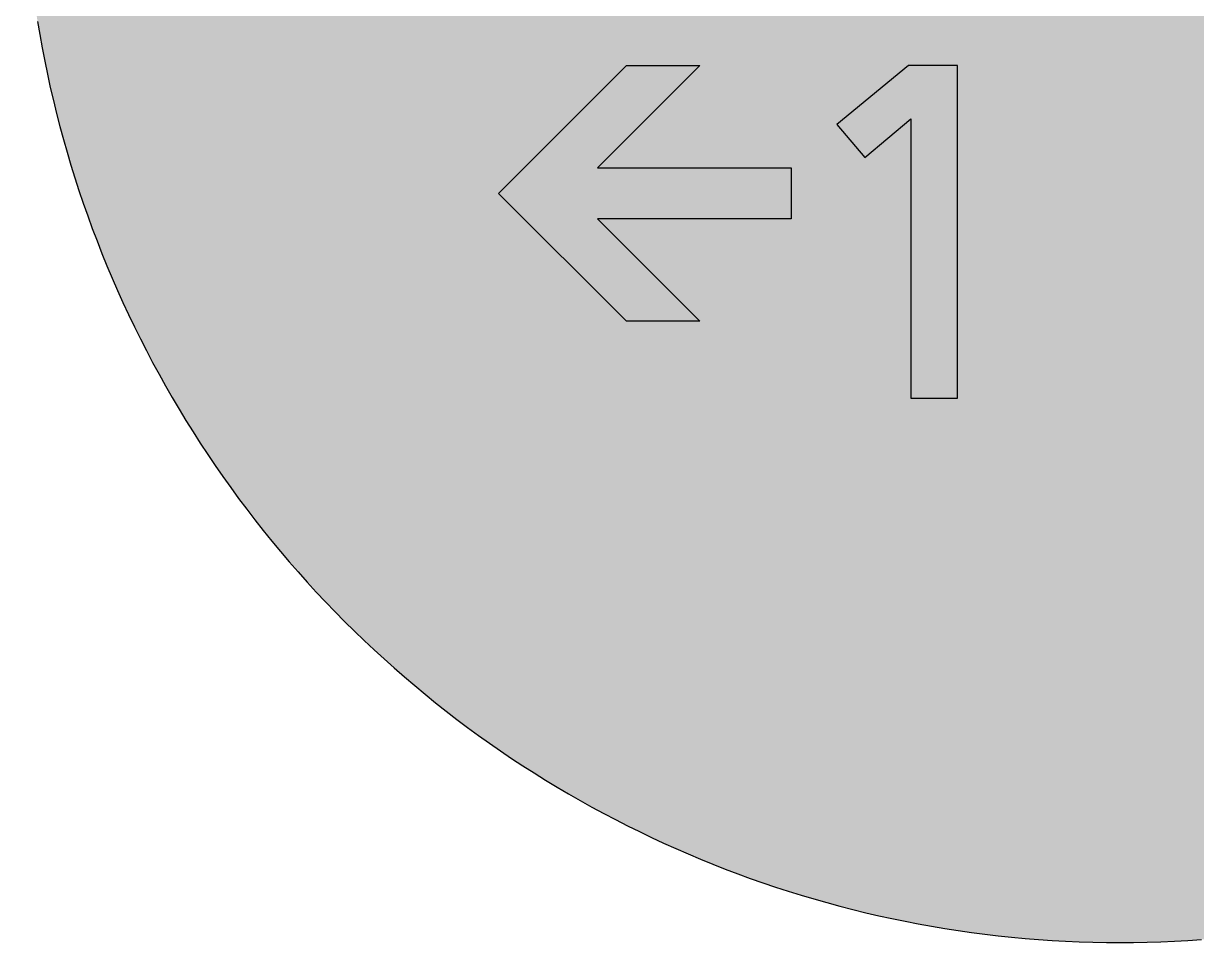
# Model space of a CAD drawing. Header units: millimetres. Extents: x 0 to 212, y 0 to 212.
# Drawn here: x 0.1 to 113.3, y 0.1 to 88.8 of the extents above; entities that cross this region are included whole.
import ezdxf

# ---------------------------------------------------------------- set-up
doc = ezdxf.new("R2010")
doc.units = ezdxf.units.MM

msp = doc.modelspace()

# ---------------------------------------------------------------- hatches: boundary and pattern name
for color, points in [(254, [(211.7189, 105.8869), (211.709, 107.2007), (211.6861, 108.5139), (211.6455, 109.8245), (211.5871, 111.1326), (211.5134, 112.4407), (211.4245, 113.7437), (211.3204, 115.0468), (211.201, 116.3447), (211.0638, 117.6426), (210.9114, 118.9355), (210.7413, 120.2258), (210.5584, 121.5136), (210.3577, 122.7988), (210.1418, 124.079), (209.9107, 125.3566), (209.6643, 126.6292), (209.4027, 127.8992), (209.1258, 129.1641), (208.8337, 130.4239), (208.5264, 131.6812), (208.2038, 132.936), (207.866, 134.1831), (207.5104, 135.4277), (207.1421, 136.6647), (206.7611, 137.8991), (206.3623, 139.1285), (205.9483, 140.3502), (205.5216, 141.5694), (205.0771, 142.781), (204.6199, 143.9901), (204.1474, 145.1915), (203.6623, 146.3853), (203.1619, 147.574), (202.6463, 148.7576), (202.1154, 149.9362), (201.5693, 151.1046), (201.0105, 152.2705), (200.439, 153.4262), (199.8523, 154.5768), (199.2503, 155.7198), (198.6356, 156.8577), (198.0057, 157.9855), (197.3605, 159.1081), (196.7052, 160.2232), (196.0321, 161.3281), (195.3489, 162.4279), (194.6504, 163.5176), (193.9366, 164.6022), (193.2102, 165.6766), (192.471, 166.7434), (191.7167, 167.8), (190.9521, 168.849), (190.1698, 169.8904), (189.3773, 170.9217), (188.5696, 171.9428), (187.7517, 172.9562), (186.9161, 173.9621), (186.0702, 174.9552), (185.2117, 175.9407), (184.338, 176.9161), (183.454, 177.8838), (182.5549, 178.8389), (181.643, 179.7837), (180.721, 180.7185), (179.7837, 181.643), (178.8389, 182.5549), (177.8838, 183.454), (176.9161, 184.338), (175.9407, 185.2117), (174.9552, 186.0702), (173.9621, 186.9161), (172.9562, 187.7492), (171.9428, 188.5696), (170.9217, 189.3773), (169.8904, 190.1698), (168.849, 190.9496), (167.8, 191.7167), (166.7408, 192.471), (165.6766, 193.2102), (164.6022, 193.9366), (163.5176, 194.6504), (162.4279, 195.3489), (161.3281, 196.0321), (160.2232, 196.7052), (159.1081, 197.3631), (157.9855, 198.0057), (156.8577, 198.6356), (155.7198, 199.2503), (154.5768, 199.8523), (153.4262, 200.439), (152.2705, 201.0131), (151.1046, 201.5719), (149.9362, 202.1154), (148.7576, 202.6463), (147.574, 203.1619), (146.3853, 203.6623), (145.1889, 204.15), (143.9875, 204.6199), (142.781, 205.0796), (141.5694, 205.5216), (140.3502, 205.9483), (139.1285, 206.3623), (137.8991, 206.7611), (136.6647, 207.1446), (135.4252, 207.5129), (134.1831, 207.866), (132.9334, 208.2038), (131.6812, 208.5264), (130.4239, 208.8337), (129.1641, 209.1284), (127.8966, 209.4052), (126.6292, 209.6668), (125.3541, 209.9132), (124.0765, 210.1444), (122.7963, 210.3603), (121.5136, 210.5584), (120.2258, 210.7438), (118.9355, 210.9114), (117.6401, 211.0638), (116.3447, 211.201), (115.0468, 211.3229), (113.7437, 211.4271), (112.4382, 211.516), (111.1326, 211.5896), (109.8245, 211.6455), (108.5113, 211.6861), (107.1982, 211.7115), (105.885, 211.7192), (104.5693, 211.7115), (103.2561, 211.6861), (101.9454, 211.6455), (100.6373, 211.5896), (99.3292, 211.516), (98.0262, 211.4271), (96.7232, 211.3229), (95.4253, 211.201), (94.1273, 211.0638), (92.8345, 210.9114), (91.5441, 210.7438), (90.2564, 210.5584), (88.9711, 210.3603), (87.691, 210.1444), (86.4133, 209.9132), (85.1408, 209.6668), (83.8708, 209.4052), (82.6059, 209.1284), (81.346, 208.8337), (80.0887, 208.5264), (78.834, 208.2038), (77.5868, 207.866), (76.3422, 207.5129), (75.1053, 207.1446), (73.8708, 206.7611), (72.6415, 206.3623), (71.4197, 205.9483), (70.2005, 205.5216), (68.9889, 205.0796), (67.7799, 204.6199), (66.5785, 204.15), (65.3847, 203.6623), (64.196, 203.1619), (63.0123, 202.6463), (61.8338, 202.1154), (60.6628, 201.5719), (59.4995, 201.0131), (58.3438, 200.439), (57.1932, 199.8523), (56.0502, 199.2503), (54.9123, 198.6356), (53.7845, 198.0057), (52.6618, 197.3631), (51.5468, 196.7052), (50.4419, 196.0321), (49.342, 195.3489), (48.2524, 194.6504), (47.1678, 193.9366), (46.0934, 193.2102), (45.0266, 192.471), (43.9699, 191.7167), (42.9209, 190.9496), (41.8795, 190.1698), (40.8483, 189.3773), (39.8272, 188.5696), (38.8137, 187.7492), (37.8079, 186.9161), (36.8148, 186.0702), (35.8292, 185.2117), (34.8539, 184.338), (33.8861, 183.454), (32.9311, 182.5549), (31.9862, 181.643), (31.049, 180.7185), (30.1269, 179.7837), (29.2151, 178.8389), (28.3159, 177.8838), (27.432, 176.9161), (26.5582, 175.9407), (25.6997, 174.9552), (24.8539, 173.9621), (24.0208, 172.9562), (23.2004, 171.9428), (22.3926, 170.9217), (21.6002, 169.8904), (20.8204, 168.849), (20.0533, 167.8), (19.2989, 166.7434), (18.5598, 165.6766), (17.8333, 164.6022), (17.1196, 163.5176), (16.4211, 162.4279), (15.7378, 161.3281), (15.0647, 160.2232), (14.4069, 159.1081), (13.7643, 157.9855), (13.1343, 156.8577), (12.5197, 155.7198), (11.9177, 154.5768), (11.3309, 153.4262), (10.7569, 152.2705), (10.1981, 151.1046), (9.6545, 149.9362), (9.1237, 148.7576), (8.6081, 147.574), (8.1077, 146.3853), (7.62, 145.1915), (7.1501, 143.9901), (6.6904, 142.781), (6.2484, 141.5694), (5.8217, 140.3502), (5.4077, 139.1285), (5.0089, 137.8991), (4.6253, 136.6647), (4.257, 135.4277), (3.904, 134.1831), (3.5662, 132.936), (3.2436, 131.6812), (2.9362, 130.4239), (2.6416, 129.1641), (2.3647, 127.8992), (2.1031, 126.6292), (1.8567, 125.3566), (1.6256, 124.079), (1.4097, 122.7988), (1.2116, 121.5136), (1.0262, 120.2258), (0.8585, 118.9355), (0.7061, 117.6426), (0.569, 116.3447), (0.447, 115.0468), (0.3429, 113.7437), (0.254, 112.4407), (0.1803, 111.1326), (0.1245, 109.8245), (0.0838, 108.5139), (0.0584, 107.2007), (0.0508, 105.885), (0.0584, 104.5718), (0.0838, 103.2586), (0.1245, 101.9454), (0.1803, 100.6373), (0.254, 99.3318), (0.3429, 98.0262), (0.447, 96.7232), (0.569, 95.4253), (0.7061, 94.1299), (0.8585, 92.8345), (1.0262, 91.5441), (1.2116, 90.2564), (1.4097, 88.9737), (1.6256, 87.6935), (1.8567, 86.4159), (2.1031, 85.1408), (2.3647, 83.8733), (2.6416, 82.6059), (2.9362, 81.346), (3.2436, 80.0887), (3.5662, 78.8365), (3.904, 77.5868), (4.257, 76.3448), (4.6253, 75.1053), (5.0089, 73.8708), (5.4077, 72.6415), (5.8217, 71.4197), (6.2484, 70.2005), (6.6904, 68.9889), (7.1501, 67.7824), (7.62, 66.581), (8.1077, 65.3847), (8.6081, 64.196), (9.1237, 63.0123), (9.6545, 61.8338), (10.1981, 60.6654), (10.7569, 59.4995), (11.3309, 58.3438), (11.9177, 57.1932), (12.5197, 56.0502), (13.1343, 54.9123), (13.7643, 53.7845), (14.4069, 52.6618), (15.0647, 51.5468), (15.7378, 50.4419), (16.4211, 49.342), (17.1196, 48.2524), (17.8333, 47.1678), (18.5598, 46.0934), (19.2989, 45.0291), (20.0533, 43.9699), (20.8204, 42.9209), (21.6002, 41.8795), (22.3926, 40.8483), (23.2004, 39.8272), (24.0208, 38.8137), (24.8539, 37.8079), (25.6997, 36.8148), (26.5582, 35.8292), (27.432, 34.8539), (28.3159, 33.8861), (29.2151, 32.9311), (30.1269, 31.9862), (31.049, 31.049), (31.9862, 30.1269), (32.9311, 29.2151), (33.8861, 28.3159), (34.8539, 27.432), (35.8292, 26.5582), (36.8148, 25.6997), (37.8079, 24.8539), (38.8137, 24.0182), (39.8272, 23.2004), (40.8483, 22.3926), (41.8795, 21.6002), (42.9209, 20.8178), (43.9699, 20.0533), (45.0266, 19.2989), (46.0934, 18.5598), (47.1678, 17.8333), (48.2524, 17.1196), (49.342, 16.4211), (50.4419, 15.7378), (51.5468, 15.0647), (52.6618, 14.4094), (53.7845, 13.7643), (54.9123, 13.1343), (56.0502, 12.5197), (57.1932, 11.9177), (58.3438, 11.3309), (59.4995, 10.7594), (60.6628, 10.2006), (61.8338, 9.6545), (63.0123, 9.1237), (64.196, 8.6081), (65.3847, 8.1077), (66.5785, 7.6225), (67.7799, 7.1501), (68.9889, 6.6929), (70.2005, 6.2484), (71.4197, 5.8217), (72.6415, 5.4077), (73.8708, 5.0089), (75.1053, 4.6279), (76.3422, 4.2596), (77.5868, 3.904), (78.834, 3.5662), (80.0887, 3.2436), (81.346, 2.9362), (82.6059, 2.6441), (83.8708, 2.3673), (85.1408, 2.1057), (86.4133, 1.8593), (87.691, 1.6281), (88.9711, 1.4122), (90.2564, 1.2116), (91.5441, 1.0287), (92.8345, 0.8585), (94.1273, 0.7061), (95.4253, 0.569), (96.7232, 0.4496), (98.0262, 0.3454), (99.3292, 0.2565), (100.6373, 0.1829), (101.9454, 0.1245), (103.2561, 0.0838), (104.5693, 0.061), (105.885, 0.0533), (107.1982, 0.061), (108.5113, 0.0838), (109.8245, 0.1245), (111.1326, 0.1829), (112.4382, 0.2565), (113.7437, 0.3454), (115.0468, 0.4496), (116.3447, 0.569), (117.6401, 0.7061), (118.9355, 0.8585), (120.2258, 1.0287), (121.5136, 1.2116), (122.7963, 1.4122), (124.0765, 1.6281), (125.3541, 1.8593), (126.6292, 2.1057), (127.8966, 2.3673), (129.1641, 2.6441), (130.4239, 2.9362), (131.6812, 3.2436), (132.9334, 3.5662), (134.1831, 3.904), (135.4252, 4.2596), (136.6647, 4.6279), (137.8991, 5.0089), (139.1285, 5.4077), (140.3502, 5.8217), (141.5694, 6.2484), (142.781, 6.6929), (143.9875, 7.1501), (145.1889, 7.6225), (146.3853, 8.1077), (147.574, 8.6081), (148.7576, 9.1237), (149.9362, 9.6545), (151.1046, 10.2006), (152.2705, 10.7594), (153.4262, 11.3309), (154.5768, 11.9177), (155.7198, 12.5197), (156.8577, 13.1343), (157.9855, 13.7643), (159.1081, 14.4094), (160.2232, 15.0647), (161.3281, 15.7378), (162.4279, 16.4211), (163.5176, 17.1196), (164.6022, 17.8333), (165.6766, 18.5598), (166.7408, 19.2989), (167.8, 20.0533), (168.849, 20.8178), (169.8904, 21.6002), (170.9217, 22.3926), (171.9428, 23.2004), (172.9562, 24.0182), (173.9621, 24.8539), (174.9552, 25.6997), (175.9407, 26.5582), (176.9161, 27.432), (177.8838, 28.3159), (178.8389, 29.2151), (179.7837, 30.1269), (180.721, 31.049), (181.643, 31.9862), (182.5549, 32.9311), (183.454, 33.8861), (184.338, 34.8539), (185.2117, 35.8292), (186.0702, 36.8148), (186.9161, 37.8079), (187.7517, 38.8137), (188.5696, 39.8272), (189.3773, 40.8483), (190.1698, 41.8795), (190.9521, 42.9209), (191.7167, 43.9699), (192.471, 45.0291), (193.2102, 46.0934), (193.9366, 47.1678), (194.6504, 48.2524), (195.3489, 49.342), (196.0321, 50.4419), (196.7052, 51.5468), (197.3605, 52.6618), (198.0057, 53.7845), (198.6356, 54.9123), (199.2503, 56.0502), (199.8523, 57.1932), (200.439, 58.3438), (201.0105, 59.4995), (201.5693, 60.6654), (202.1154, 61.8338), (202.6463, 63.0123), (203.1619, 64.196), (203.6623, 65.3847), (204.1474, 66.581), (204.6199, 67.7824), (205.0771, 68.9889), (205.5216, 70.2005), (205.9483, 71.4197), (206.3623, 72.6415), (206.7611, 73.8708), (207.1421, 75.1053), (207.5104, 76.3448), (207.866, 77.5868), (208.2038, 78.8365), (208.5264, 80.0887), (208.8337, 81.346), (209.1258, 82.6059), (209.4027, 83.8733), (209.6643, 85.1408), (209.9107, 86.4159), (210.1418, 87.6935), (210.3577, 88.9737), (210.5584, 90.2564), (210.7413, 91.5441), (210.9114, 92.8345), (211.0638, 94.1299), (211.201, 95.4253), (211.3204, 96.7232), (211.4245, 98.0262), (211.5134, 99.3318), (211.5871, 100.6373), (211.6455, 101.9454), (211.6861, 103.2586), (211.709, 104.5718), (211.7166, 105.885)]), (59, [(45.9133, 72.3731), (58.2605, 84.7203), (65.3161, 84.7203), (55.4383, 74.8425), (74.1355, 74.8425), (74.1355, 69.9036), (55.4383, 69.9036), (65.3161, 60.0258), (58.2605, 60.0258)]), (59, [(85.7003, 52.6175), (90.1954, 52.6175), (90.1954, 84.7203), (85.4714, 84.7203), (78.5453, 79.0328), (81.2518, 75.8222), (85.7003, 79.5828)])]:
    msp.add_hatch(color=color).paths.add_polyline_path(points)
h = msp.add_hatch(color=59)
edge = h.paths.add_edge_path()
edge.add_line((96.799, 52.6175), (102.2558, 52.6175))
edge.add_line((102.2558, 52.6175), (102.428, 52.799))
edge.add_line((102.428, 52.799), (102.6033, 52.9895))
edge.add_line((102.6033, 52.9895), (102.7836, 53.1851))
edge.add_line((102.7836, 53.1851), (102.964, 53.3883))
edge.add_line((102.964, 53.3883), (103.1494, 53.5965))
edge.add_line((103.1494, 53.5965), (103.3348, 53.8124))
edge.add_line((103.3348, 53.8124), (103.5228, 54.0309))
edge.add_line((103.5228, 54.0309), (103.7133, 54.2569))
edge.add_line((103.7133, 54.2569), (103.9038, 54.4881))
edge.add_line((103.9038, 54.4881), (104.0968, 54.7268))
edge.add_line((104.0968, 54.7268), (104.2899, 54.9681))
edge.add_line((104.2899, 54.9681), (104.4854, 55.2171))
edge.add_line((104.4854, 55.2171), (104.681, 55.4711))
edge.add_line((104.681, 55.4711), (104.8766, 55.7276))
edge.add_line((104.8766, 55.7276), (105.0747, 55.9918))
edge.add_line((105.0747, 55.9918), (105.2728, 56.261))
edge.add_line((105.2728, 56.261), (105.4684, 56.5353))
edge.add_line((105.4684, 56.5353), (105.6665, 56.8122))
edge.add_line((105.6665, 56.8122), (105.8647, 57.0967))
edge.add_line((105.8647, 57.0967), (106.0628, 57.3837))
edge.add_line((106.0628, 57.3837), (106.2584, 57.6783))
edge.add_line((106.2584, 57.6783), (106.4539, 57.9755))
edge.add_line((106.4539, 57.9755), (106.6495, 58.2752))
edge.add_line((106.6495, 58.2752), (106.8426, 58.5826))
edge.add_line((106.8426, 58.5826), (107.0356, 58.8924))
edge.add_line((107.0356, 58.8924), (107.2261, 59.2074))
edge.add_line((107.2261, 59.2074), (107.4166, 59.5249))
edge.add_line((107.4166, 59.5249), (107.602, 59.8475))
edge.add_line((107.602, 59.8475), (107.7874, 60.1726))
edge.add_line((107.7874, 60.1726), (107.9729, 60.5028))
edge.add_line((107.9729, 60.5028), (108.1532, 60.8381))
edge.add_line((108.1532, 60.8381), (108.331, 61.1734))
edge.add_line((108.331, 61.1734), (108.5088, 61.5163))
edge.add_line((108.5088, 61.5163), (108.6815, 61.8592))
edge.add_line((108.6815, 61.8592), (108.8517, 62.2071))
edge.add_line((108.8517, 62.2071), (109.0193, 62.5577))
edge.add_line((109.0193, 62.5577), (109.1819, 62.9133))
edge.add_line((109.1819, 62.9133), (109.3419, 63.2689))
edge.add_line((109.3419, 63.2689), (109.4969, 63.6295))
edge.add_line((109.4969, 63.6295), (109.6493, 63.9928))
edge.add_line((109.6493, 63.9928), (109.7966, 64.3585))
edge.add_line((109.7966, 64.3585), (109.9414, 64.7268))
edge.add_line((109.9414, 64.7268), (110.0811, 65.0977))
edge.add_line((110.0811, 65.0977), (110.2157, 65.471))
edge.add_line((110.2157, 65.471), (110.3452, 65.847))
edge.add_line((110.3452, 65.847), (110.4697, 66.2254))
edge.add_line((110.4697, 66.2254), (110.5891, 66.6064))
edge.add_line((110.5891, 66.6064), (110.7034, 66.99))
edge.add_line((110.7034, 66.99), (110.8126, 67.376))
edge.add_line((110.8126, 67.376), (110.9167, 67.7621))
edge.add_line((110.9167, 67.7621), (111.0132, 68.1507))
edge.add_line((111.0132, 68.1507), (111.1047, 68.5419))
edge.add_line((111.1047, 68.5419), (111.1885, 68.9356))
edge.add_line((111.1885, 68.9356), (111.2672, 69.3293))
edge.add_line((111.2672, 69.3293), (111.3384, 69.7255))
edge.add_line((111.3384, 69.7255), (111.4044, 70.1243))
edge.add_line((111.4044, 70.1243), (111.4628, 70.5231))
edge.add_line((111.4628, 70.5231), (111.5136, 70.9219))
edge.add_line((111.5136, 70.9219), (111.5568, 71.3232))
edge.add_line((111.5568, 71.3232), (111.5924, 71.7245))
edge.add_line((111.5924, 71.7245), (111.6203, 72.1284))
edge.add_line((111.6203, 72.1284), (111.6406, 72.5322))
edge.add_line((111.6406, 72.5322), (111.6533, 72.9386))
edge.add_line((111.6533, 72.9386), (111.6559, 73.345))
edge.add_line((111.6559, 73.345), (111.6559, 73.7489))
edge.add_line((111.6559, 73.7489), (111.6482, 74.1451))
edge.add_line((111.6482, 74.1451), (111.6355, 74.5338))
edge.add_line((111.6355, 74.5338), (111.6203, 74.9122))
edge.add_line((111.6203, 74.9122), (111.6, 75.2856))
edge.add_line((111.6, 75.2856), (111.5746, 75.6488))
edge.add_line((111.5746, 75.6488), (111.5441, 76.007))
edge.add_line((111.5441, 76.007), (111.5111, 76.3549))
edge.add_line((111.5111, 76.3549), (111.473, 76.6953))
edge.add_line((111.473, 76.6953), (111.4298, 77.028))
edge.add_line((111.4298, 77.028), (111.3815, 77.3532))
edge.add_line((111.3815, 77.3532), (111.3307, 77.6732))
edge.add_line((111.3307, 77.6732), (111.2749, 77.9831))
edge.add_line((111.2749, 77.9831), (111.2139, 78.2853))
edge.add_line((111.2139, 78.2853), (111.1479, 78.58))
edge.add_line((111.1479, 78.58), (111.0793, 78.8695))
edge.add_line((111.0793, 78.8695), (111.0082, 79.1489))
edge.add_line((111.0082, 79.1489), (110.9294, 79.4233))
edge.add_line((110.9294, 79.4233), (110.8481, 79.69))
edge.add_line((110.8481, 79.69), (110.7618, 79.949))
edge.add_line((110.7618, 79.949), (110.6729, 80.203))
edge.add_line((110.6729, 80.203), (110.5789, 80.4469))
edge.add_line((110.5789, 80.4469), (110.4798, 80.6856))
edge.add_line((110.4798, 80.6856), (110.3782, 80.9168))
edge.add_line((110.3782, 80.9168), (110.2716, 81.1428))
edge.add_line((110.2716, 81.1428), (110.1598, 81.3587))
edge.add_line((110.1598, 81.3587), (110.0455, 81.5721))
edge.add_line((110.0455, 81.5721), (109.9287, 81.7753))
edge.add_line((109.9287, 81.7753), (109.8067, 81.9734))
edge.add_line((109.8067, 81.9734), (109.6797, 82.1639))
edge.add_line((109.6797, 82.1639), (109.5502, 82.3493))
edge.add_line((109.5502, 82.3493), (109.4156, 82.5271))
edge.add_line((109.4156, 82.5271), (109.2784, 82.6999))
edge.add_line((109.2784, 82.6999), (109.1362, 82.865))
edge.add_line((109.1362, 82.865), (108.9889, 83.025))
edge.add_line((108.9889, 83.025), (108.8415, 83.1774))
edge.add_line((108.8415, 83.1774), (108.6866, 83.3247))
edge.add_line((108.6866, 83.3247), (108.5317, 83.4669))
edge.add_line((108.5317, 83.4669), (108.3691, 83.6016))
edge.add_line((108.3691, 83.6016), (108.2065, 83.7311))
edge.add_line((108.2065, 83.7311), (108.0389, 83.853))
edge.add_line((108.0389, 83.853), (107.8662, 83.9699))
edge.add_line((107.8662, 83.9699), (107.6909, 84.0816))
edge.add_line((107.6909, 84.0816), (107.5131, 84.1883))
edge.add_line((107.5131, 84.1883), (107.3302, 84.2874))
edge.add_line((107.3302, 84.2874), (107.1448, 84.3813))
edge.add_line((107.1448, 84.3813), (106.9543, 84.4702))
edge.add_line((106.9543, 84.4702), (106.7613, 84.5541))
edge.add_line((106.7613, 84.5541), (106.5657, 84.6303))
edge.add_line((106.5657, 84.6303), (106.365, 84.7039))
edge.add_line((106.365, 84.7039), (106.1618, 84.77))
edge.add_line((106.1618, 84.77), (105.9561, 84.8309))
edge.add_line((105.9561, 84.8309), (105.7453, 84.8868))
edge.add_line((105.7453, 84.8868), (105.5319, 84.9376))
edge.add_line((105.5319, 84.9376), (105.316, 84.9833))
edge.add_line((105.316, 84.9833), (105.095, 85.024))
edge.add_line((105.095, 85.024), (104.8715, 85.0621))
edge.add_line((104.8715, 85.0621), (104.6455, 85.0925))
edge.add_line((104.6455, 85.0925), (104.4143, 85.1179))
edge.add_line((104.4143, 85.1179), (104.1806, 85.1383))
edge.add_line((104.1806, 85.1383), (103.9444, 85.156))
edge.add_line((103.9444, 85.156), (103.7057, 85.1662))
edge.add_line((103.7057, 85.1662), (103.4644, 85.1738))
edge.add_line((103.4644, 85.1738), (103.218, 85.1764))
edge.add_line((103.218, 85.1764), (103.0224, 85.1738))
edge.add_line((103.0224, 85.1738), (102.8268, 85.1687))
edge.add_line((102.8268, 85.1687), (102.6338, 85.1586))
edge.add_line((102.6338, 85.1586), (102.4382, 85.1459))
edge.add_line((102.4382, 85.1459), (102.2452, 85.1281))
edge.add_line((102.2452, 85.1281), (102.0521, 85.1078))
edge.add_line((102.0521, 85.1078), (101.8591, 85.0824))
edge.add_line((101.8591, 85.0824), (101.6686, 85.0544))
edge.add_line((101.6686, 85.0544), (101.4781, 85.0189))
edge.add_line((101.4781, 85.0189), (101.2901, 84.9833))
edge.add_line((101.2901, 84.9833), (101.1022, 84.9401))
edge.add_line((101.1022, 84.9401), (100.9142, 84.8919))
edge.add_line((100.9142, 84.8919), (100.7288, 84.8411))
edge.add_line((100.7288, 84.8411), (100.5459, 84.7852))
edge.add_line((100.5459, 84.7852), (100.363, 84.7242))
edge.add_line((100.363, 84.7242), (100.1827, 84.6607))
edge.add_line((100.1827, 84.6607), (100.0023, 84.5896))
edge.add_line((100.0023, 84.5896), (99.8245, 84.5134))
edge.add_line((99.8245, 84.5134), (99.6493, 84.4347))
edge.add_line((99.6493, 84.4347), (99.4766, 84.3483))
edge.add_line((99.4766, 84.3483), (99.3038, 84.2594))
edge.add_line((99.3038, 84.2594), (99.1337, 84.1629))
edge.add_line((99.1337, 84.1629), (98.966, 84.0613))
edge.add_line((98.966, 84.0613), (98.8009, 83.9546))
edge.add_line((98.8009, 83.9546), (98.6384, 83.8429))
edge.add_line((98.6384, 83.8429), (98.4783, 83.726))
edge.add_line((98.4783, 83.726), (98.3209, 83.6016))
edge.add_line((98.3209, 83.6016), (98.1659, 83.4746))
edge.add_line((98.1659, 83.4746), (98.011, 83.3399))
edge.add_line((98.011, 83.3399), (97.8611, 83.2002))
edge.add_line((97.8611, 83.2002), (97.7163, 83.0529))
edge.add_line((97.7163, 83.0529), (97.5716, 82.9005))
edge.add_line((97.5716, 82.9005), (97.4293, 82.743))
edge.add_line((97.4293, 82.743), (97.2922, 82.5779))
edge.add_line((97.2922, 82.5779), (97.1575, 82.4078))
edge.add_line((97.1575, 82.4078), (97.028, 82.23))
edge.add_line((97.028, 82.23), (96.8985, 82.0471))
edge.add_line((96.8985, 82.0471), (96.774, 81.8566))
edge.add_line((96.774, 81.8566), (96.6546, 81.661))
edge.add_line((96.6546, 81.661), (96.5378, 81.4578))
edge.add_line((96.5378, 81.4578), (96.4235, 81.247))
edge.add_line((96.4235, 81.247), (96.3143, 81.0311))
edge.add_line((96.3143, 81.0311), (96.2101, 80.8076))
edge.add_line((96.2101, 80.8076), (96.1085, 80.5764))
edge.add_line((96.1085, 80.5764), (96.0095, 80.3402))
edge.add_line((96.0095, 80.3402), (95.9155, 80.0964))
edge.add_line((95.9155, 80.0964), (95.8266, 79.8449))
edge.add_line((95.8266, 79.8449), (95.7428, 79.5858))
edge.add_line((95.7428, 79.5858), (95.664, 79.3191))
edge.add_line((95.664, 79.3191), (95.5878, 79.0448))
edge.add_line((95.5878, 79.0448), (95.5167, 78.7654))
edge.add_line((95.5167, 78.7654), (95.4507, 78.4758))
edge.add_line((95.4507, 78.4758), (95.3897, 78.1812))
edge.add_line((95.3897, 78.1812), (95.3313, 77.8764))
edge.add_line((95.3313, 77.8764), (95.2805, 77.5665))
edge.add_line((95.2805, 77.5665), (95.2348, 77.2465))
edge.add_line((95.2348, 77.2465), (95.1916, 76.9188))
edge.add_line((95.1916, 76.9188), (95.156, 76.5835))
edge.add_line((95.156, 76.5835), (95.1255, 76.2406))
edge.add_line((95.1255, 76.2406), (95.1001, 75.8901))
edge.add_line((95.1001, 75.8901), (95.0798, 75.5294))
edge.add_line((95.0798, 75.5294), (95.0671, 75.1611))
edge.add_line((95.0671, 75.1611), (95.057, 74.7852))
edge.add_line((95.057, 74.7852), (95.0544, 74.3991))
edge.add_line((95.0544, 74.3991), (95.057, 74.0689))
edge.add_line((95.057, 74.0689), (95.0646, 73.7413))
edge.add_line((95.0646, 73.7413), (95.0773, 73.4212))
edge.add_line((95.0773, 73.4212), (95.0951, 73.1088))
edge.add_line((95.0951, 73.1088), (95.1179, 72.8015))
edge.add_line((95.1179, 72.8015), (95.1433, 72.4992))
edge.add_line((95.1433, 72.4992), (95.1763, 72.2046))
edge.add_line((95.1763, 72.2046), (95.2119, 71.9176))
edge.add_line((95.2119, 71.9176), (95.2525, 71.6331))
edge.add_line((95.2525, 71.6331), (95.2983, 71.3562))
edge.add_line((95.2983, 71.3562), (95.3491, 71.0844))
edge.add_line((95.3491, 71.0844), (95.4024, 70.8203))
edge.add_line((95.4024, 70.8203), (95.4608, 70.5612))
edge.add_line((95.4608, 70.5612), (95.5218, 70.3072))
edge.add_line((95.5218, 70.3072), (95.5878, 70.0608))
edge.add_line((95.5878, 70.0608), (95.6589, 69.8195))
edge.add_line((95.6589, 69.8195), (95.7326, 69.5833))
edge.add_line((95.7326, 69.5833), (95.8088, 69.3547))
edge.add_line((95.8088, 69.3547), (95.8901, 69.1286))
edge.add_line((95.8901, 69.1286), (95.9739, 68.9102))
edge.add_line((95.9739, 68.9102), (96.0628, 68.6968))
edge.add_line((96.0628, 68.6968), (96.1542, 68.4911))
edge.add_line((96.1542, 68.4911), (96.2482, 68.2879))
edge.add_line((96.2482, 68.2879), (96.3473, 68.0923))
edge.add_line((96.3473, 68.0923), (96.4463, 67.9018))
edge.add_line((96.4463, 67.9018), (96.5505, 67.7164))
edge.add_line((96.5505, 67.7164), (96.6572, 67.5361))
edge.add_line((96.6572, 67.5361), (96.7664, 67.3608))
edge.add_line((96.7664, 67.3608), (96.8807, 67.1932))
edge.add_line((96.8807, 67.1932), (96.995, 67.0281))
edge.add_line((96.995, 67.0281), (97.1118, 66.8706))
edge.add_line((97.1118, 66.8706), (97.2337, 66.7182))
edge.add_line((97.2337, 66.7182), (97.3557, 66.5709))
edge.add_line((97.3557, 66.5709), (97.4801, 66.4261))
edge.add_line((97.4801, 66.4261), (97.6071, 66.2889))
edge.add_line((97.6071, 66.2889), (97.7367, 66.1568))
edge.add_line((97.7367, 66.1568), (97.8687, 66.0298))
edge.add_line((97.8687, 66.0298), (98.0034, 65.9079))
edge.add_line((98.0034, 65.9079), (98.138, 65.7911))
edge.add_line((98.138, 65.7911), (98.2751, 65.6793))
edge.add_line((98.2751, 65.6793), (98.4148, 65.5701))
edge.add_line((98.4148, 65.5701), (98.5545, 65.4685))
edge.add_line((98.5545, 65.4685), (98.6968, 65.372))
edge.add_line((98.6968, 65.372), (98.839, 65.278))
edge.add_line((98.839, 65.278), (98.9838, 65.1916))
edge.add_line((98.9838, 65.1916), (99.1311, 65.1078))
edge.add_line((99.1311, 65.1078), (99.2784, 65.0316))
edge.add_line((99.2784, 65.0316), (99.4283, 64.958))
edge.add_line((99.4283, 64.958), (99.5782, 64.8894))
edge.add_line((99.5782, 64.8894), (99.728, 64.8259))
edge.add_line((99.728, 64.8259), (99.8779, 64.7649))
edge.add_line((99.8779, 64.7649), (100.0303, 64.7116))
edge.add_line((100.0303, 64.7116), (100.1852, 64.6608))
edge.add_line((100.1852, 64.6608), (100.3376, 64.6151))
edge.add_line((100.3376, 64.6151), (100.4926, 64.5744))
edge.add_line((100.4926, 64.5744), (100.6475, 64.5363))
edge.add_line((100.6475, 64.5363), (100.8024, 64.5058))
edge.add_line((100.8024, 64.5058), (100.9574, 64.4779))
edge.add_line((100.9574, 64.4779), (101.1123, 64.455))
edge.add_line((101.1123, 64.455), (101.2673, 64.4347))
edge.add_line((101.2673, 64.4347), (101.4222, 64.4195))
edge.add_line((101.4222, 64.4195), (101.5771, 64.4093))
edge.add_line((101.5771, 64.4093), (101.7321, 64.4042))
edge.add_line((101.7321, 64.4042), (101.887, 64.4017))
edge.add_line((101.887, 64.4017), (101.9607, 64.4017))
edge.add_line((101.9607, 64.4017), (102.0343, 64.4017))
edge.add_line((102.0343, 64.4017), (102.1055, 64.4042))
edge.add_line((102.1055, 64.4042), (102.1766, 64.4093))
edge.add_line((102.1766, 64.4093), (102.2502, 64.4119))
edge.add_line((102.2502, 64.4119), (102.3214, 64.4169))
edge.add_line((102.3214, 64.4169), (102.3899, 64.422))
edge.add_line((102.3899, 64.422), (102.4611, 64.4296))
edge.add_line((102.4611, 64.4296), (102.5322, 64.4373))
edge.add_line((102.5322, 64.4373), (102.6008, 64.4449))
edge.add_line((102.6008, 64.4449), (102.6719, 64.4525))
edge.add_line((102.6719, 64.4525), (102.7405, 64.4627))
edge.add_line((102.7405, 64.4627), (102.809, 64.4728))
edge.add_line((102.809, 64.4728), (102.8776, 64.4855))
edge.add_line((102.8776, 64.4855), (102.9462, 64.4982))
edge.add_line((102.9462, 64.4982), (103.0148, 64.5109))
edge.add_line((103.0148, 64.5109), (103.0808, 64.5236))
edge.add_line((103.0808, 64.5236), (103.1469, 64.5389))
edge.add_line((103.1469, 64.5389), (103.2154, 64.5541))
edge.add_line((103.2154, 64.5541), (103.2815, 64.5719))
edge.add_line((103.2815, 64.5719), (103.3475, 64.5897))
edge.add_line((103.3475, 64.5897), (103.4136, 64.6074))
edge.add_line((103.4136, 64.6074), (103.4771, 64.6252))
edge.add_line((103.4771, 64.6252), (103.5431, 64.6455))
edge.add_line((103.5431, 64.6455), (103.6066, 64.6659))
edge.add_line((103.6066, 64.6659), (103.6726, 64.6862))
edge.add_line((103.6726, 64.6862), (103.7361, 64.709))
edge.add_line((103.7361, 64.709), (103.7996, 64.7319))
edge.add_line((103.7996, 64.7319), (103.8631, 64.7548))
edge.add_line((103.8631, 64.7548), (103.9241, 64.7802))
edge.add_line((103.9241, 64.7802), (103.9876, 64.8056))
edge.add_line((103.9876, 64.8056), (104.0486, 64.831))
edge.add_line((104.0486, 64.831), (104.1121, 64.8589))
edge.add_line((104.1121, 64.8589), (104.173, 64.8868))
edge.add_line((104.173, 64.8868), (104.234, 64.9148))
edge.add_line((104.234, 64.9148), (104.2924, 64.9427))
edge.add_line((104.2924, 64.9427), (104.3534, 64.9732))
edge.add_line((104.3534, 64.9732), (104.4143, 65.0037))
edge.add_line((104.4143, 65.0037), (104.4727, 65.0342))
edge.add_line((104.4727, 65.0342), (104.5312, 65.0672))
edge.add_line((104.5312, 65.0672), (104.5896, 65.1002))
edge.add_line((104.5896, 65.1002), (104.648, 65.1332))
edge.add_line((104.648, 65.1332), (104.7064, 65.1662))
edge.add_line((104.7064, 65.1662), (104.7648, 65.2018))
edge.add_line((104.7648, 65.2018), (104.8207, 65.2374))
edge.add_line((104.8207, 65.2374), (104.8791, 65.2755))
edge.add_line((104.8791, 65.2755), (104.935, 65.311))
edge.add_line((104.935, 65.311), (104.9909, 65.3491))
edge.add_line((104.9909, 65.3491), (105.0468, 65.3872))
edge.add_line((105.0468, 65.3872), (105.1001, 65.4279))
edge.add_line((105.1001, 65.4279), (105.156, 65.4685))
edge.add_line((105.156, 65.4685), (105.2093, 65.5091))
edge.add_line((105.2093, 65.5091), (105.2652, 65.5498))
edge.add_line((105.2652, 65.5498), (105.3186, 65.593))
edge.add_line((105.3186, 65.593), (105.3719, 65.6361))
edge.add_line((105.3719, 65.6361), (105.4227, 65.6793))
edge.add_line((105.4227, 65.6793), (105.476, 65.7225))
edge.add_line((105.476, 65.7225), (105.5294, 65.7682))
edge.add_line((105.5294, 65.7682), (105.5802, 65.8139))
edge.add_line((105.5802, 65.8139), (105.631, 65.8597))
edge.add_line((105.631, 65.8597), (105.6818, 65.9079))
edge.add_line((105.6818, 65.9079), (105.7326, 65.9562))
edge.add_line((105.7326, 65.9562), (105.7834, 66.0044))
edge.add_line((105.7834, 66.0044), (105.8316, 66.0527))
edge.add_line((105.8316, 66.0527), (105.7326, 65.7784))
edge.add_line((105.7326, 65.7784), (105.6284, 65.5066))
edge.add_line((105.6284, 65.5066), (105.5218, 65.2348))
edge.add_line((105.5218, 65.2348), (105.4125, 64.9656))
edge.add_line((105.4125, 64.9656), (105.3008, 64.6989))
edge.add_line((105.3008, 64.6989), (105.1839, 64.4347))
edge.add_line((105.1839, 64.4347), (105.0671, 64.1706))
edge.add_line((105.0671, 64.1706), (104.9477, 63.9089))
edge.add_line((104.9477, 63.9089), (104.8258, 63.6499))
edge.add_line((104.8258, 63.6499), (104.6988, 63.3908))
edge.add_line((104.6988, 63.3908), (104.5718, 63.1342))
edge.add_line((104.5718, 63.1342), (104.4423, 62.8802))
edge.add_line((104.4423, 62.8802), (104.3102, 62.6288))
edge.add_line((104.3102, 62.6288), (104.1781, 62.3773))
edge.add_line((104.1781, 62.3773), (104.0409, 62.1309))
edge.add_line((104.0409, 62.1309), (103.9038, 61.8846))
edge.add_line((103.9038, 61.8846), (103.7641, 61.6382))
edge.add_line((103.7641, 61.6382), (103.6244, 61.3969))
edge.add_line((103.6244, 61.3969), (103.4821, 61.1556))
edge.add_line((103.4821, 61.1556), (103.3374, 60.9168))
edge.add_line((103.3374, 60.9168), (103.1926, 60.6806))
edge.add_line((103.1926, 60.6806), (103.0453, 60.4469))
edge.add_line((103.0453, 60.4469), (102.8979, 60.2132))
edge.add_line((102.8979, 60.2132), (102.7481, 59.9846))
edge.add_line((102.7481, 59.9846), (102.5982, 59.756))
edge.add_line((102.5982, 59.756), (102.4458, 59.53))
edge.add_line((102.4458, 59.53), (102.2934, 59.3039))
edge.add_line((102.2934, 59.3039), (102.141, 59.0829))
edge.add_line((102.141, 59.0829), (101.9861, 58.862))
edge.add_line((101.9861, 58.862), (101.8311, 58.6461))
edge.add_line((101.8311, 58.6461), (101.6762, 58.4302))
edge.add_line((101.6762, 58.4302), (101.5213, 58.2168))
edge.add_line((101.5213, 58.2168), (101.3663, 58.006))
edge.add_line((101.3663, 58.006), (101.2088, 57.7952))
edge.add_line((101.2088, 57.7952), (101.0514, 57.5894))
edge.add_line((101.0514, 57.5894), (100.8964, 57.3837))
edge.add_line((100.8964, 57.3837), (100.7389, 57.183))
edge.add_line((100.7389, 57.183), (100.5815, 56.9824))
edge.add_line((100.5815, 56.9824), (100.424, 56.7842))
edge.add_line((100.424, 56.7842), (100.269, 56.5887))
edge.add_line((100.269, 56.5887), (100.1116, 56.3956))
edge.add_line((100.1116, 56.3956), (99.9566, 56.2051))
edge.add_line((99.9566, 56.2051), (99.8017, 56.0172))
edge.add_line((99.8017, 56.0172), (99.6467, 55.8292))
edge.add_line((99.6467, 55.8292), (99.4918, 55.6463))
edge.add_line((99.4918, 55.6463), (99.3394, 55.4634))
edge.add_line((99.3394, 55.4634), (99.187, 55.2856))
edge.add_line((99.187, 55.2856), (99.0346, 55.1078))
edge.add_line((99.0346, 55.1078), (98.8847, 54.9351))
edge.add_line((98.8847, 54.9351), (98.7349, 54.7624))
edge.add_line((98.7349, 54.7624), (98.585, 54.5922))
edge.add_line((98.585, 54.5922), (98.4377, 54.4246))
edge.add_line((98.4377, 54.4246), (98.2929, 54.262))
edge.add_line((98.2929, 54.262), (98.1481, 54.0995))
edge.add_line((98.1481, 54.0995), (98.0034, 53.9394))
edge.add_line((98.0034, 53.9394), (97.8637, 53.782))
edge.add_line((97.8637, 53.782), (97.724, 53.627))
edge.add_line((97.724, 53.627), (97.5843, 53.4746))
edge.add_line((97.5843, 53.4746), (97.4496, 53.3248))
edge.add_line((97.4496, 53.3248), (97.315, 53.1774))
edge.add_line((97.315, 53.1774), (97.1829, 53.0352))
edge.add_line((97.1829, 53.0352), (97.0509, 52.893))
edge.add_line((97.0509, 52.893), (96.9239, 52.7533))
edge.add_line((96.9239, 52.7533), (96.7969, 52.6161))
edge = h.paths.add_edge_path(flags=16)
edge.add_line((103.4479, 68.2099), (103.3399, 68.2092))
edge.add_line((103.3399, 68.2092), (103.2332, 68.2117))
edge.add_line((103.2332, 68.2117), (103.1291, 68.2168))
edge.add_line((103.1291, 68.2168), (103.0224, 68.2244))
edge.add_line((103.0224, 68.2244), (102.9208, 68.2346))
edge.add_line((102.9208, 68.2346), (102.8167, 68.2447))
edge.add_line((102.8167, 68.2447), (102.7151, 68.2574))
edge.add_line((102.7151, 68.2574), (102.616, 68.2727))
edge.add_line((102.616, 68.2727), (102.5144, 68.293))
edge.add_line((102.5144, 68.293), (102.4179, 68.3133))
edge.add_line((102.4179, 68.3133), (102.3188, 68.3362))
edge.add_line((102.3188, 68.3362), (102.2223, 68.3616))
edge.add_line((102.2223, 68.3616), (102.1283, 68.3895))
edge.add_line((102.1283, 68.3895), (102.0343, 68.42))
edge.add_line((102.0343, 68.42), (101.9404, 68.453))
edge.add_line((101.9404, 68.453), (101.8489, 68.4886))
edge.add_line((101.8489, 68.4886), (101.7575, 68.5267))
edge.add_line((101.7575, 68.5267), (101.6686, 68.5673))
edge.add_line((101.6686, 68.5673), (101.5822, 68.613))
edge.add_line((101.5822, 68.613), (101.4959, 68.6613))
edge.add_line((101.4959, 68.6613), (101.4095, 68.7121))
edge.add_line((101.4095, 68.7121), (101.3257, 68.7654))
edge.add_line((101.3257, 68.7654), (101.2444, 68.8213))
edge.add_line((101.2444, 68.8213), (101.1631, 68.8823))
edge.add_line((101.1631, 68.8823), (101.0818, 68.9432))
edge.add_line((101.0818, 68.9432), (101.0056, 69.0093))
edge.add_line((101.0056, 69.0093), (100.9294, 69.0804))
edge.add_line((100.9294, 69.0804), (100.8532, 69.154))
edge.add_line((100.8532, 69.154), (100.7796, 69.2302))
edge.add_line((100.7796, 69.2302), (100.7085, 69.309))
edge.add_line((100.7085, 69.309), (100.6373, 69.3928))
edge.add_line((100.6373, 69.3928), (100.5688, 69.4817))
edge.add_line((100.5688, 69.4817), (100.5027, 69.5731))
edge.add_line((100.5027, 69.5731), (100.4367, 69.6671))
edge.add_line((100.4367, 69.6671), (100.3732, 69.7662))
edge.add_line((100.3732, 69.7662), (100.3122, 69.8678))
edge.add_line((100.3122, 69.8678), (100.2513, 69.9745))
edge.add_line((100.2513, 69.9745), (100.1954, 70.0862))
edge.add_line((100.1954, 70.0862), (100.137, 70.2005))
edge.add_line((100.137, 70.2005), (100.0836, 70.3174))
edge.add_line((100.0836, 70.3174), (100.0303, 70.4418))
edge.add_line((100.0303, 70.4418), (99.982, 70.5688))
edge.add_line((99.982, 70.5688), (99.9312, 70.6984))
edge.add_line((99.9312, 70.6984), (99.8855, 70.8355))
edge.add_line((99.8855, 70.8355), (99.8423, 70.9752))
edge.add_line((99.8423, 70.9752), (99.7991, 71.1175))
edge.add_line((99.7991, 71.1175), (99.7585, 71.2673))
edge.add_line((99.7585, 71.2673), (99.7204, 71.4197))
edge.add_line((99.7204, 71.4197), (99.6823, 71.5772))
edge.add_line((99.6823, 71.5772), (99.6493, 71.7398))
edge.add_line((99.6493, 71.7398), (99.6163, 71.9074))
edge.add_line((99.6163, 71.9074), (99.5883, 72.0801))
edge.add_line((99.5883, 72.0801), (99.5604, 72.2579))
edge.add_line((99.5604, 72.2579), (99.535, 72.4383))
edge.add_line((99.535, 72.4383), (99.5121, 72.6262))
edge.add_line((99.5121, 72.6262), (99.4918, 72.8167))
edge.add_line((99.4918, 72.8167), (99.474, 73.0148))
edge.add_line((99.474, 73.0148), (99.4562, 73.2155))
edge.add_line((99.4562, 73.2155), (99.4435, 73.4238))
edge.add_line((99.4435, 73.4238), (99.4308, 73.6346))
edge.add_line((99.4308, 73.6346), (99.4232, 73.853))
edge.add_line((99.4232, 73.853), (99.4181, 74.0766))
edge.add_line((99.4181, 74.0766), (99.4131, 74.3052))
edge.add_line((99.4131, 74.3052), (99.4131, 74.5388))
edge.add_line((99.4131, 74.5388), (99.4131, 74.7725))
edge.add_line((99.4131, 74.7725), (99.4156, 75.0011))
edge.add_line((99.4156, 75.0011), (99.4207, 75.2246))
edge.add_line((99.4207, 75.2246), (99.4283, 75.4456))
edge.add_line((99.4283, 75.4456), (99.4385, 75.659))
edge.add_line((99.4385, 75.659), (99.4512, 75.8698))
edge.add_line((99.4512, 75.8698), (99.4639, 76.0755))
edge.add_line((99.4639, 76.0755), (99.4791, 76.2762))
edge.add_line((99.4791, 76.2762), (99.4969, 76.4718))
edge.add_line((99.4969, 76.4718), (99.5172, 76.6623))
edge.add_line((99.5172, 76.6623), (99.5375, 76.8502))
edge.add_line((99.5375, 76.8502), (99.5604, 77.0331))
edge.add_line((99.5604, 77.0331), (99.5858, 77.2109))
edge.add_line((99.5858, 77.2109), (99.6137, 77.3836))
edge.add_line((99.6137, 77.3836), (99.6442, 77.5538))
edge.add_line((99.6442, 77.5538), (99.6747, 77.7189))
edge.add_line((99.6747, 77.7189), (99.7077, 77.8789))
edge.add_line((99.7077, 77.8789), (99.7433, 78.0364))
edge.add_line((99.7433, 78.0364), (99.7788, 78.1888))
edge.add_line((99.7788, 78.1888), (99.8169, 78.3361))
edge.add_line((99.8169, 78.3361), (99.8576, 78.4809))
edge.add_line((99.8576, 78.4809), (99.9007, 78.6206))
edge.add_line((99.9007, 78.6206), (99.9439, 78.7552))
edge.add_line((99.9439, 78.7552), (99.9896, 78.8873))
edge.add_line((99.9896, 78.8873), (100.0379, 79.0143))
edge.add_line((100.0379, 79.0143), (100.0862, 79.1388))
edge.add_line((100.0862, 79.1388), (100.137, 79.2582))
edge.add_line((100.137, 79.2582), (100.1903, 79.375))
edge.add_line((100.1903, 79.375), (100.2436, 79.4868))
edge.add_line((100.2436, 79.4868), (100.2995, 79.596))
edge.add_line((100.2995, 79.596), (100.3554, 79.7001))
edge.add_line((100.3554, 79.7001), (100.4138, 79.7992))
edge.add_line((100.4138, 79.7992), (100.4748, 79.8982))
edge.add_line((100.4748, 79.8982), (100.5383, 79.9897))
edge.add_line((100.5383, 79.9897), (100.6018, 80.0811))
edge.add_line((100.6018, 80.0811), (100.6653, 80.1675))
edge.add_line((100.6653, 80.1675), (100.7339, 80.2488))
edge.add_line((100.7339, 80.2488), (100.7999, 80.3275))
edge.add_line((100.7999, 80.3275), (100.871, 80.4037))
edge.add_line((100.871, 80.4037), (100.9421, 80.4774))
edge.add_line((100.9421, 80.4774), (101.0133, 80.5459))
edge.add_line((101.0133, 80.5459), (101.0869, 80.6094))
edge.add_line((101.0869, 80.6094), (101.1631, 80.6729))
edge.add_line((101.1631, 80.6729), (101.2393, 80.7314))
edge.add_line((101.2393, 80.7314), (101.3181, 80.7872))
edge.add_line((101.3181, 80.7872), (101.3968, 80.8406))
edge.add_line((101.3968, 80.8406), (101.4781, 80.8888))
edge.add_line((101.4781, 80.8888), (101.5594, 80.9346))
edge.add_line((101.5594, 80.9346), (101.6432, 80.9777))
edge.add_line((101.6432, 80.9777), (101.727, 81.0184))
edge.add_line((101.727, 81.0184), (101.8134, 81.0565))
edge.add_line((101.8134, 81.0565), (101.8997, 81.0895))
edge.add_line((101.8997, 81.0895), (101.9886, 81.12))
edge.add_line((101.9886, 81.12), (102.0775, 81.1479))
edge.add_line((102.0775, 81.1479), (102.169, 81.1733))
edge.add_line((102.169, 81.1733), (102.2604, 81.1962))
edge.add_line((102.2604, 81.1962), (102.3518, 81.2165))
edge.add_line((102.3518, 81.2165), (102.4484, 81.2343))
edge.add_line((102.4484, 81.2343), (102.5423, 81.247))
edge.add_line((102.5423, 81.247), (102.6389, 81.2597))
edge.add_line((102.6389, 81.2597), (102.7354, 81.2673))
edge.add_line((102.7354, 81.2673), (102.8344, 81.2749))
edge.add_line((102.8344, 81.2749), (102.9335, 81.2775))
edge.add_line((102.9335, 81.2775), (103.0351, 81.28))
edge.add_line((103.0351, 81.28), (103.1545, 81.28))
edge.add_line((103.1545, 81.28), (103.2713, 81.2775))
edge.add_line((103.2713, 81.2775), (103.3882, 81.2749))
edge.add_line((103.3882, 81.2749), (103.505, 81.2698))
edge.add_line((103.505, 81.2698), (103.6168, 81.2648))
edge.add_line((103.6168, 81.2648), (103.7311, 81.2571))
edge.add_line((103.7311, 81.2571), (103.8403, 81.247))
edge.add_line((103.8403, 81.247), (103.9495, 81.2343))
edge.add_line((103.9495, 81.2343), (104.0562, 81.2216))
edge.add_line((104.0562, 81.2216), (104.1629, 81.2063))
edge.add_line((104.1629, 81.2063), (104.267, 81.1886))
edge.add_line((104.267, 81.1886), (104.3686, 81.1682))
edge.add_line((104.3686, 81.1682), (104.4702, 81.1428))
edge.add_line((104.4702, 81.1428), (104.5693, 81.1174))
edge.add_line((104.5693, 81.1174), (104.6683, 81.0895))
edge.add_line((104.6683, 81.0895), (104.7623, 81.0565))
edge.add_line((104.7623, 81.0565), (104.8563, 81.0209))
edge.add_line((104.8563, 81.0209), (104.9503, 80.9828))
edge.add_line((104.9503, 80.9828), (105.0417, 80.9396))
edge.add_line((105.0417, 80.9396), (105.1306, 80.8939))
edge.add_line((105.1306, 80.8939), (105.217, 80.8457))
edge.add_line((105.217, 80.8457), (105.3033, 80.7923))
edge.add_line((105.3033, 80.7923), (105.3871, 80.7339))
edge.add_line((105.3871, 80.7339), (105.4684, 80.6729))
edge.add_line((105.4684, 80.6729), (105.5497, 80.6069))
edge.add_line((105.5497, 80.6069), (105.6284, 80.5358))
edge.add_line((105.6284, 80.5358), (105.7046, 80.4596))
edge.add_line((105.7046, 80.4596), (105.7808, 80.3808))
edge.add_line((105.7808, 80.3808), (105.8545, 80.297))
edge.add_line((105.8545, 80.297), (105.9256, 80.2056))
edge.add_line((105.9256, 80.2056), (105.9942, 80.1116))
edge.add_line((105.9942, 80.1116), (106.0628, 80.0125))
edge.add_line((106.0628, 80.0125), (106.1263, 79.9059))
edge.add_line((106.1263, 79.9059), (106.1923, 79.7966))
edge.add_line((106.1923, 79.7966), (106.2533, 79.6798))
edge.add_line((106.2533, 79.6798), (106.3142, 79.5553))
edge.add_line((106.3142, 79.5553), (106.3701, 79.4283))
edge.add_line((106.3701, 79.4283), (106.426, 79.2937))
edge.add_line((106.426, 79.2937), (106.4819, 79.154))
edge.add_line((106.4819, 79.154), (106.5327, 79.0067))
edge.add_line((106.5327, 79.0067), (106.5835, 78.8518))
edge.add_line((106.5835, 78.8518), (106.6317, 78.6917))
edge.add_line((106.6317, 78.6917), (106.6775, 78.5241))
edge.add_line((106.6775, 78.5241), (106.7232, 78.3514))
edge.add_line((106.7232, 78.3514), (106.7638, 78.1685))
edge.add_line((106.7638, 78.1685), (106.8045, 77.9805))
edge.add_line((106.8045, 77.9805), (106.8426, 77.785))
edge.add_line((106.8426, 77.785), (106.8781, 77.5818))
edge.add_line((106.8781, 77.5818), (106.9111, 77.3735))
edge.add_line((106.9111, 77.3735), (106.9442, 77.155))
edge.add_line((106.9442, 77.155), (106.9746, 76.929))
edge.add_line((106.9746, 76.929), (107, 76.6928))
edge.add_line((107, 76.6928), (107.0254, 76.4515))
edge.add_line((107.0254, 76.4515), (107.0508, 76.2))
edge.add_line((107.0508, 76.2), (107.0712, 75.9409))
edge.add_line((107.0712, 75.9409), (107.0889, 75.6742))
edge.add_line((107.0889, 75.6742), (107.1067, 75.3974))
edge.add_line((107.1067, 75.3974), (107.122, 75.1129))
edge.add_line((107.122, 75.1129), (107.1347, 74.8182))
edge.add_line((107.1347, 74.8182), (107.1448, 74.5134))
edge.add_line((107.1448, 74.5134), (107.1524, 74.201))
edge.add_line((107.1524, 74.201), (107.1575, 73.8784))
edge.add_line((107.1575, 73.8784), (107.1601, 73.5482))
edge.add_line((107.1601, 73.5482), (107.1626, 73.2079))
edge.add_line((107.1626, 73.2079), (107.1626, 73.1571))
edge.add_line((107.1626, 73.1571), (107.1626, 73.1088))
edge.add_line((107.1626, 73.1088), (107.1626, 73.058))
edge.add_line((107.1626, 73.058), (107.1601, 73.0098))
edge.add_line((107.1601, 73.0098), (107.1601, 72.9615))
edge.add_line((107.1601, 72.9615), (107.1601, 72.9132))
edge.add_line((107.1601, 72.9132), (107.1601, 72.865))
edge.add_line((107.1601, 72.865), (107.1575, 72.8142))
edge.add_line((107.1575, 72.8142), (107.1575, 72.7659))
edge.add_line((107.1575, 72.7659), (107.155, 72.7177))
edge.add_line((107.155, 72.7177), (107.155, 72.6694))
edge.add_line((107.155, 72.6694), (107.1524, 72.6237))
edge.add_line((107.1524, 72.6237), (107.1499, 72.5754))
edge.add_line((107.1499, 72.5754), (107.1499, 72.5272))
edge.add_line((107.1499, 72.5272), (107.1474, 72.4789))
edge.add_line((107.1474, 72.4789), (107.1448, 72.4306))
edge.add_line((107.1448, 72.4306), (107.1448, 72.3824))
edge.add_line((107.1448, 72.3824), (107.1423, 72.3367))
edge.add_line((107.1423, 72.3367), (107.1397, 72.2884))
edge.add_line((107.1397, 72.2884), (107.1372, 72.2401))
edge.add_line((107.1372, 72.2401), (107.1347, 72.1944))
edge.add_line((107.1347, 72.1944), (107.1321, 72.1462))
edge.add_line((107.1321, 72.1462), (107.1296, 72.0979))
edge.add_line((107.1296, 72.0979), (107.127, 72.0522))
edge.add_line((107.127, 72.0522), (107.122, 72.0039))
edge.add_line((107.122, 72.0039), (107.1194, 71.9582))
edge.add_line((107.1194, 71.9582), (107.1169, 71.9099))
edge.add_line((107.1169, 71.9099), (107.1143, 71.8642))
edge.add_line((107.1143, 71.8642), (107.1093, 71.816))
edge.add_line((107.1093, 71.816), (107.1067, 71.7702))
edge.add_line((107.1067, 71.7702), (107.1042, 71.7245))
edge.add_line((107.1042, 71.7245), (107.0991, 71.6763))
edge.add_line((107.0991, 71.6763), (107.0966, 71.6305))
edge.add_line((107.0966, 71.6305), (107.0915, 71.5823))
edge.add_line((107.0915, 71.5823), (107.0864, 71.5366))
edge.add_line((107.0864, 71.5366), (107.0839, 71.4908))
edge.add_line((107.0839, 71.4908), (107.0788, 71.4426))
edge.add_line((107.0788, 71.4426), (107.0762, 71.3969))
edge.add_line((107.0762, 71.3969), (107.0712, 71.3511))
edge.add_line((107.0712, 71.3511), (107.0661, 71.3029))
edge.add_line((107.0661, 71.3029), (107.061, 71.2572))
edge.add_line((107.061, 71.2572), (107.0559, 71.2114))
edge.add_line((107.0559, 71.2114), (107.0534, 71.1632))
edge.add_line((107.0534, 71.1632), (107.0483, 71.1175))
edge.add_line((107.0483, 71.1175), (107.0432, 71.0717))
edge.add_line((107.0432, 71.0717), (107.0381, 71.0235))
edge.add_line((107.0381, 71.0235), (107.0331, 70.9778))
edge.add_line((107.0331, 70.9778), (107.028, 70.9295))
edge.add_line((107.028, 70.9295), (107.0229, 70.8838))
edge.add_line((107.0229, 70.8838), (107.0153, 70.8381))
edge.add_line((107.0153, 70.8381), (107.0102, 70.7898))
edge.add_line((107.0102, 70.7898), (107.0051, 70.7441))
edge.add_line((107.0051, 70.7441), (107, 70.6984))
edge.add_line((107, 70.6984), (106.995, 70.6501))
edge.add_line((106.995, 70.6501), (106.9873, 70.6044))
edge.add_line((106.9873, 70.6044), (106.9823, 70.5561))
edge.add_line((106.9823, 70.5561), (106.9772, 70.5104))
edge.add_line((106.9772, 70.5104), (106.9696, 70.4621))
edge.add_line((106.9696, 70.4621), (106.9645, 70.4164))
edge.add_line((106.9645, 70.4164), (106.9594, 70.3682))
edge.add_line((106.9594, 70.3682), (106.9518, 70.3224))
edge.add_line((106.9518, 70.3224), (106.9467, 70.2742))
edge.add_line((106.9467, 70.2742), (106.9391, 70.2285))
edge.add_line((106.9391, 70.2285), (106.934, 70.1802))
edge.add_line((106.934, 70.1802), (106.9035, 70.1345))
edge.add_line((106.9035, 70.1345), (106.873, 70.0862))
edge.add_line((106.873, 70.0862), (106.84, 70.038))
edge.add_line((106.84, 70.038), (106.8095, 69.9922))
edge.add_line((106.8095, 69.9922), (106.7765, 69.9465))
edge.add_line((106.7765, 69.9465), (106.7435, 69.8983))
edge.add_line((106.7435, 69.8983), (106.7079, 69.8525))
edge.add_line((106.7079, 69.8525), (106.6749, 69.8068))
edge.add_line((106.6749, 69.8068), (106.6394, 69.7611))
edge.add_line((106.6394, 69.7611), (106.6038, 69.7154))
edge.add_line((106.6038, 69.7154), (106.5682, 69.6697))
edge.add_line((106.5682, 69.6697), (106.5301, 69.6239))
edge.add_line((106.5301, 69.6239), (106.492, 69.5782))
edge.add_line((106.492, 69.5782), (106.4539, 69.535))
edge.add_line((106.4539, 69.535), (106.4158, 69.4919))
edge.add_line((106.4158, 69.4919), (106.3752, 69.4461))
edge.add_line((106.3752, 69.4461), (106.3346, 69.403))
edge.add_line((106.3346, 69.403), (106.2939, 69.3598))
edge.add_line((106.2939, 69.3598), (106.2533, 69.3191))
edge.add_line((106.2533, 69.3191), (106.2101, 69.276))
edge.add_line((106.2101, 69.276), (106.1669, 69.2353))
edge.add_line((106.1669, 69.2353), (106.1212, 69.1947))
edge.add_line((106.1212, 69.1947), (106.078, 69.154))
edge.add_line((106.078, 69.154), (106.0323, 69.1134))
edge.add_line((106.0323, 69.1134), (105.9866, 69.0728))
edge.add_line((105.9866, 69.0728), (105.9383, 69.0347))
edge.add_line((105.9383, 69.0347), (105.8901, 68.9966))
edge.add_line((105.8901, 68.9966), (105.8418, 68.9585))
edge.add_line((105.8418, 68.9585), (105.791, 68.9229))
edge.add_line((105.791, 68.9229), (105.7402, 68.8873))
edge.add_line((105.7402, 68.8873), (105.6894, 68.8518))
edge.add_line((105.6894, 68.8518), (105.6386, 68.8162))
edge.add_line((105.6386, 68.8162), (105.5853, 68.7832))
edge.add_line((105.5853, 68.7832), (105.5294, 68.7502))
edge.add_line((105.5294, 68.7502), (105.476, 68.7172))
edge.add_line((105.476, 68.7172), (105.4202, 68.6841))
edge.add_line((105.4202, 68.6841), (105.3617, 68.6537))
edge.add_line((105.3617, 68.6537), (105.3059, 68.6232))
edge.add_line((105.3059, 68.6232), (105.2474, 68.5952))
edge.add_line((105.2474, 68.5952), (105.1865, 68.5673))
edge.add_line((105.1865, 68.5673), (105.1255, 68.5394))
edge.add_line((105.1255, 68.5394), (105.0646, 68.514))
edge.add_line((105.0646, 68.514), (105.0036, 68.4886))
edge.add_line((105.0036, 68.4886), (104.9401, 68.4632))
edge.add_line((104.9401, 68.4632), (104.8741, 68.4403))
edge.add_line((104.8741, 68.4403), (104.8106, 68.4174))
edge.add_line((104.8106, 68.4174), (104.742, 68.3946))
edge.add_line((104.742, 68.3946), (104.6759, 68.3743))
edge.add_line((104.6759, 68.3743), (104.6074, 68.3565))
edge.add_line((104.6074, 68.3565), (104.5362, 68.3362))
edge.add_line((104.5362, 68.3362), (104.4677, 68.3209))
edge.add_line((104.4677, 68.3209), (104.394, 68.3031))
edge.add_line((104.394, 68.3031), (104.3229, 68.2904))
edge.add_line((104.3229, 68.2904), (104.2492, 68.2752))
edge.add_line((104.2492, 68.2752), (104.173, 68.2625))
edge.add_line((104.173, 68.2625), (104.0968, 68.2523))
edge.add_line((104.0968, 68.2523), (104.0206, 68.2422))
edge.add_line((104.0206, 68.2422), (103.9419, 68.2346))
edge.add_line((103.9419, 68.2346), (103.8606, 68.2269))
edge.add_line((103.8606, 68.2269), (103.7819, 68.2193))
edge.add_line((103.7819, 68.2193), (103.698, 68.2142))
edge.add_line((103.698, 68.2142), (103.6168, 68.2117))
edge.add_line((103.6168, 68.2117), (103.5329, 68.2092))
edge.add_line((103.5329, 68.2092), (103.4466, 68.2092))

# ---------------------------------------------------------------- linework, layer by layer
at = {"color": 254}
msp.add_lwpolyline([(1.4097, 88.9737), (1.6256, 87.6935), (1.8567, 86.4159), (2.1031, 85.1408), (2.3647, 83.8733), (2.6416, 82.6059), (2.9362, 81.346), (3.2436, 80.0887), (3.5662, 78.8365), (3.904, 77.5868), (4.257, 76.3448), (4.6253, 75.1053), (5.0089, 73.8708), (5.4077, 72.6415), (5.8217, 71.4197), (6.2484, 70.2005), (6.6904, 68.9889), (7.1501, 67.7824), (7.62, 66.581), (8.1077, 65.3847), (8.6081, 64.196), (9.1237, 63.0123), (9.6545, 61.8338), (10.1981, 60.6654), (10.7569, 59.4995), (11.3309, 58.3438), (11.9177, 57.1932), (12.5197, 56.0502), (13.1343, 54.9123), (13.7643, 53.7845), (14.4069, 52.6618), (15.0647, 51.5468), (15.7378, 50.4419), (16.4211, 49.342), (17.1196, 48.2524), (17.8333, 47.1678), (18.5598, 46.0934), (19.2989, 45.0291), (20.0533, 43.9699), (20.8204, 42.9209), (21.6002, 41.8795), (22.3926, 40.8483), (23.2004, 39.8272), (24.0208, 38.8137), (24.8539, 37.8079), (25.6997, 36.8148), (26.5582, 35.8292), (27.432, 34.8539), (28.3159, 33.8861), (29.2151, 32.9311), (30.1269, 31.9862), (31.049, 31.049), (31.9862, 30.1269), (32.9311, 29.2151), (33.8861, 28.3159), (34.8539, 27.432), (35.8292, 26.5582), (36.8148, 25.6997), (37.8079, 24.8539), (38.8137, 24.0182), (39.8272, 23.2004), (40.8483, 22.3926), (41.8795, 21.6002), (42.9209, 20.8178), (43.9699, 20.0533), (45.0266, 19.2989), (46.0934, 18.5598), (47.1678, 17.8333), (48.2524, 17.1196), (49.342, 16.4211), (50.4419, 15.7378), (51.5468, 15.0647), (52.6618, 14.4094), (53.7845, 13.7643), (54.9123, 13.1343), (56.0502, 12.5197), (57.1932, 11.9177), (58.3438, 11.3309), (59.4995, 10.7594), (60.6628, 10.2006), (61.8338, 9.6545), (63.0123, 9.1237), (64.196, 8.6081), (65.3847, 8.1077), (66.5785, 7.6225), (67.7799, 7.1501), (68.9889, 6.6929), (70.2005, 6.2484), (71.4197, 5.8217), (72.6415, 5.4077), (73.8708, 5.0089), (75.1053, 4.6279), (76.3422, 4.2596), (77.5868, 3.904), (78.834, 3.5662), (80.0887, 3.2436), (81.346, 2.9362), (82.6059, 2.6441), (83.8708, 2.3673), (85.1408, 2.1057), (86.4133, 1.8593), (87.691, 1.6281), (88.9711, 1.4122), (90.2564, 1.2116), (91.5441, 1.0287), (92.8345, 0.8585), (94.1273, 0.7061), (95.4253, 0.569), (96.7232, 0.4496), (98.0262, 0.3454), (99.3292, 0.2565), (100.6373, 0.1829), (101.9454, 0.1245), (103.2561, 0.0838), (104.5693, 0.061), (105.885, 0.0533), (107.1982, 0.061), (108.5113, 0.0838), (109.8245, 0.1245), (111.1326, 0.1829), (112.4382, 0.2565), (113.7437, 0.3454)], dxfattribs=at)
at = {"color": 59}
for points in [[(45.9133, 72.3731), (58.2605, 84.7203), (65.3161, 84.7203), (55.4383, 74.8425), (74.1355, 74.8425), (74.1355, 69.9036), (55.4383, 69.9036), (65.3161, 60.0258), (58.2605, 60.0258), (45.9133, 72.3731)], [(85.7003, 52.6175), (90.1954, 52.6175), (90.1954, 84.7203), (85.4714, 84.7203), (78.5453, 79.0328), (81.2518, 75.8222), (85.7003, 79.5828), (85.7003, 52.6175)]]:
    msp.add_lwpolyline(points, dxfattribs=at)

doc.saveas('drawing.dxf')
